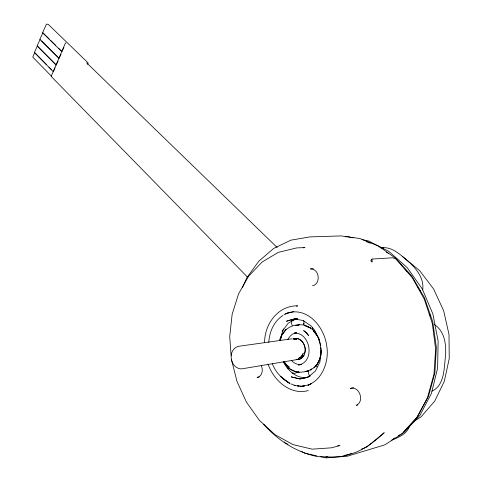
<?xml version="1.0" encoding="UTF-8"?>
<svg xmlns="http://www.w3.org/2000/svg" width="482" height="482" viewBox="0 0 482 482"><rect width="100%" height="100%" fill="white"/><g stroke="black" fill="none" stroke-linecap="round" stroke-linejoin="round"><path stroke-width="0.72" d="M321.325 350.95L321.319 352.155L321.319 350.468M422.732 289.941C424.172 279.283 417.472 270.065 410.152 263.124C401.849 256.195 392.8 246.001 380.84 247.85M303.901 323.832L303.937 321.657L303.467 320.283M291.586 321.295L291.532 323.446L292.231 325.507M268.811 342.419C269.305 332.062 273.915 321.163 282.928 315.463M279.861 340.208L280.391 337.249M320.988 354.71C319.891 360.958 316.397 367.453 310.197 369.784L309.48 370.73M280.102 340.81C281.434 329.851 292.478 323.32 302.907 324.97M308.715 371.182L308.607 373.658L309.324 375.779M279.903 340.292L282.807 330.429L282.663 330.712L288.212 323.217L295.755 318.97L297.014 318.807M280.138 340.214L281.56 335.388L286.194 329.278L281.825 335.165L280.391 340.045M409.658 425.775C407.23 433.77 398.813 437.421 391.619 440.102M40.12 39.404L37.084 45.953L56.213 65.16L57.635 61.829M55.075 67.817L53.375 71.794L34.361 52.502L37.385 45.989L55.984 64.666M59.352 57.816L60.503 55.135M62.226 51.098L63.383 48.399M87.604 64.365L88.2 63.015L48.29 24.377L46.483 24.1L42.579 32.734L61.937 51.773M242.428 287.609L246.88 277.65L258.798 261.184L273.668 248.447L290.941 240.15L309.908 236.903L341.232 235.909L359.976 238.542L378.478 246.085L395.812 258.4L411.755 275.993L424.353 297.527L432.752 321.813L436.355 347.426L434.891 372.791L428.474 396.355L417.557 416.719L403.404 432.197M282.163 331.61L283.458 328.935M287.706 339.756C289.429 336.352 292.484 333.128 296.49 332.857M372.116 259.063L371.58 259.918A3.32 1.217 31.8 0 0 370.917 260.322L371.007 260.925A3.32 1.181 33.7 0 0 371.917 262.094L372.447 261.232L371.453 259.461L372.116 259.063L392.8 257.786L395.794 258.906L412.255 277.662L424.389 299.394L432.366 323.699L435.626 349.197L433.951 374.369L427.444 397.728L416.562 417.93L402.03 433.89L384.775 444.868L347.221 456.237L326.055 457.9L320.265 456.629M313.963 367.911C319.391 362.729 321.711 355.083 320.843 347.721M314.903 366.916C319.018 362.615 321.211 356.523 320.861 350.613M303.509 324.392L303.793 323.53L304.094 325.109M298.129 371.899L294.761 373.369L292.08 372.954M393.023 439.102L394.879 437.909M413.038 421.997L421.039 416.87L434.686 401.163L444.332 381.292L449.236 358.542L449.001 334.466L443.645 310.739L433.613 288.995L419.671 270.643L402.862 256.779M398.277 435.698L400.229 434.559M401.53 433.806L404.133 432.288L419.9 415.406L431.366 393.565L437.614 368.182L438.132 341.009L432.878 313.969L422.292 288.977L407.23 267.685L388.847 251.393L368.459 240.934L361.928 239.608M293.225 339.087C301.045 335.538 307.504 346.853 304.431 353.517A1.085 0.368 18.1 0 0 303.214 353.27L302.979 353.33A9.73 7.495 79 0 1 300.298 357.451L300.666 357.222L298.183 358.518L300.545 357.379L302.895 354.8L301.027 357.228L301.636 357.614L303.606 355.059L304.003 355.336C302.624 358.234 299.34 360.253 296.105 359.458L299.177 359.445L301.937 358.006L304.003 355.336A10.755 8.296 78.9 0 0 305.202 349.83C305.371 343.654 299.503 336.044 292.881 339.069M431.92 391.203C444.958 385.1 443.91 367.844 445.555 355.764C446.266 344.63 444.778 331.17 434.439 324.627M311.559 369.007L310.998 369.278L310.842 370.134L310.197 369.784M306.57 377.617L310.191 375.942L306.558 377.665M311.571 383.636L308.046 385.232L310.625 384.124M284.037 314.65L288.338 312.812M351.715 453.213C341.262 458.466 329.369 456.707 318.102 456.683C297.159 452.719 278.855 440.964 264.588 425.389L263.702 424.172M361.301 449.296L366.778 447.061L384.22 432.709C372.785 443.151 359.777 453.393 343.931 455.406M288.977 320.355L286.404 321.295L294.61 318.927L297.286 319.108M288.525 312.71L285.193 313.836L293.779 311.649M312.529 285.76C321.295 284.006 319.379 268.329 310.384 268.932L313.39 268.727M296.34 306.257L297.719 305.859C278.108 305.275 264.269 324.362 264.63 342.75M339.864 445.573L331.514 447.808L312.185 449.158L293.026 444.621L275.108 434.74L259.34 420.286L246.465 402.187L237.011 381.473L231.36 359.211M308.667 370.827L305.136 371.489L308.667 370.827C302.322 372.7 295.153 373.086 289.652 368.796M296.948 359.614L241.596 368.893C229.691 368.682 226.962 349.155 238.723 346.293L291.99 338.786M303.497 247.905L304.949 247.555L296.538 247.935L278.337 252.357L262.13 261.997L248.67 276.138L238.536 293.912L232.137 314.366L229.715 336.484L231.095 355.547M289.616 320.12L294.61 318.927L303.298 320.59L311.282 326.139L314.481 329.971L319.433 340.027L321.301 351.372L319.891 362.133L315.318 371.116L308.317 376.984L299.912 378.966L291.279 376.876L299.912 378.966L301.461 378.707M357.758 405.007L356.312 405.338C364.838 401.512 359.536 385.714 350.372 388.39L353.637 387.709M289.188 312.481C309.239 307.914 324.892 328.501 326.844 346.6C329.567 363.621 319.891 386.389 300.28 386.178M308.329 390.547C290.309 395.638 273.481 380.244 268.058 364.031M304.54 385.853L301.738 386.347L294.05 385.413L295.339 385.588M259.262 377.026L257.081 377.406C262.401 376.653 263.389 369.561 261.19 365.531M302.154 378.593L305.618 378.015M297.424 318.825L295.315 319.168L291.369 320.825L295.755 318.97L297.189 318.909M299.738 364.802L298.406 365.025C315.198 362.121 310.854 332.676 294.424 333.038L296.514 332.827M302.401 386.221L304.281 385.949M296.093 318.861L294.032 319.09L297.31 319.168M301.69 364.434C297.84 365.181 294.038 363.217 291.387 360.536M325.971 456.834L327.465 456.719M337.641 445.729L339.123 445.627M345.184 236.807L347.408 236.668L353.216 237.843M294.309 339.539L296.894 339.473L294.116 339.533L296.388 339.581L294.177 338.93M307.426 377.478C296.695 378.936 287.73 370.67 283.289 361.633M298.816 386.01L297.358 385.841L299.406 386.088M57.924 61.166L58.226 61.202M60.786 54.466L61.094 54.502M63.672 47.724L63.973 47.766M66.004 43.025L65.456 42.952L51.158 76.391L247.411 277.011M379.961 247.374L383.618 247.989M315.583 366.459L317.18 366.85M316.644 455.833L305.058 453.285L301.123 451.224M366.224 241.603L370.284 243.205M303.781 325.085C309.589 326.483 314.505 330.417 317.343 335.641M290.73 383.835L295.37 385.54M316.361 333.363L314.957 332.622M295.719 371.706L296.159 371.905L289.29 368.634L286.441 366.079L283.573 361.819M286.031 443.313L287.995 444.344M386.317 252.146L388.245 253.219M289.507 383.226L285.597 380.702L280.325 376.315L289.495 383.16M289.67 383.413C282.048 378.611 275.282 372.134 272.27 363.452M284.247 441.988L285.374 442.97M298.027 371.845L299.099 372.803L298.075 371.863M404.416 268.378L407.272 271.728M86.627 62.823L277.162 247.483M49.158 38.952L42.88 32.776L39.825 39.361L59.069 58.491M50.731 40.494L55.436 45.127M58.581 48.212L61.72 51.297M41.681 40.952L58.846 58.009M46.284 64.329L34.662 52.544L32.764 57.105L51.701 76.445M48.923 67.01L51.562 69.685M321.283 351.92L321.578 352.24M314.933 332.803L315.867 333.875M418.008 287.627L418.834 288.851M419.659 290.08L420.485 291.303M429.691 314.107L430.528 316.18M318.909 338.671L319.699 340.708M319.235 340.708L318.126 337.249L313.541 330.519L318.126 337.249L320.777 345.552M287.862 367.664L288.176 368.79M312.246 327.561L312.722 329.459M313.475 330.049L313.378 330.544L314.156 331.279L313.981 331.026L314.909 331.363L313.481 330.538L313.475 330.049M297.075 325.344L295.828 325.657L299.298 324.868L297.075 325.344M307.781 326.754L304.214 325.308L310.733 328.14L307.781 326.754M306.498 332.658L303.636 330.574L306.347 332.881L308.727 335.755L306.498 332.658M289.266 367.206L286.513 365.067L284.344 361.976L286.633 364.85L289.266 367.206"/></g></svg>
